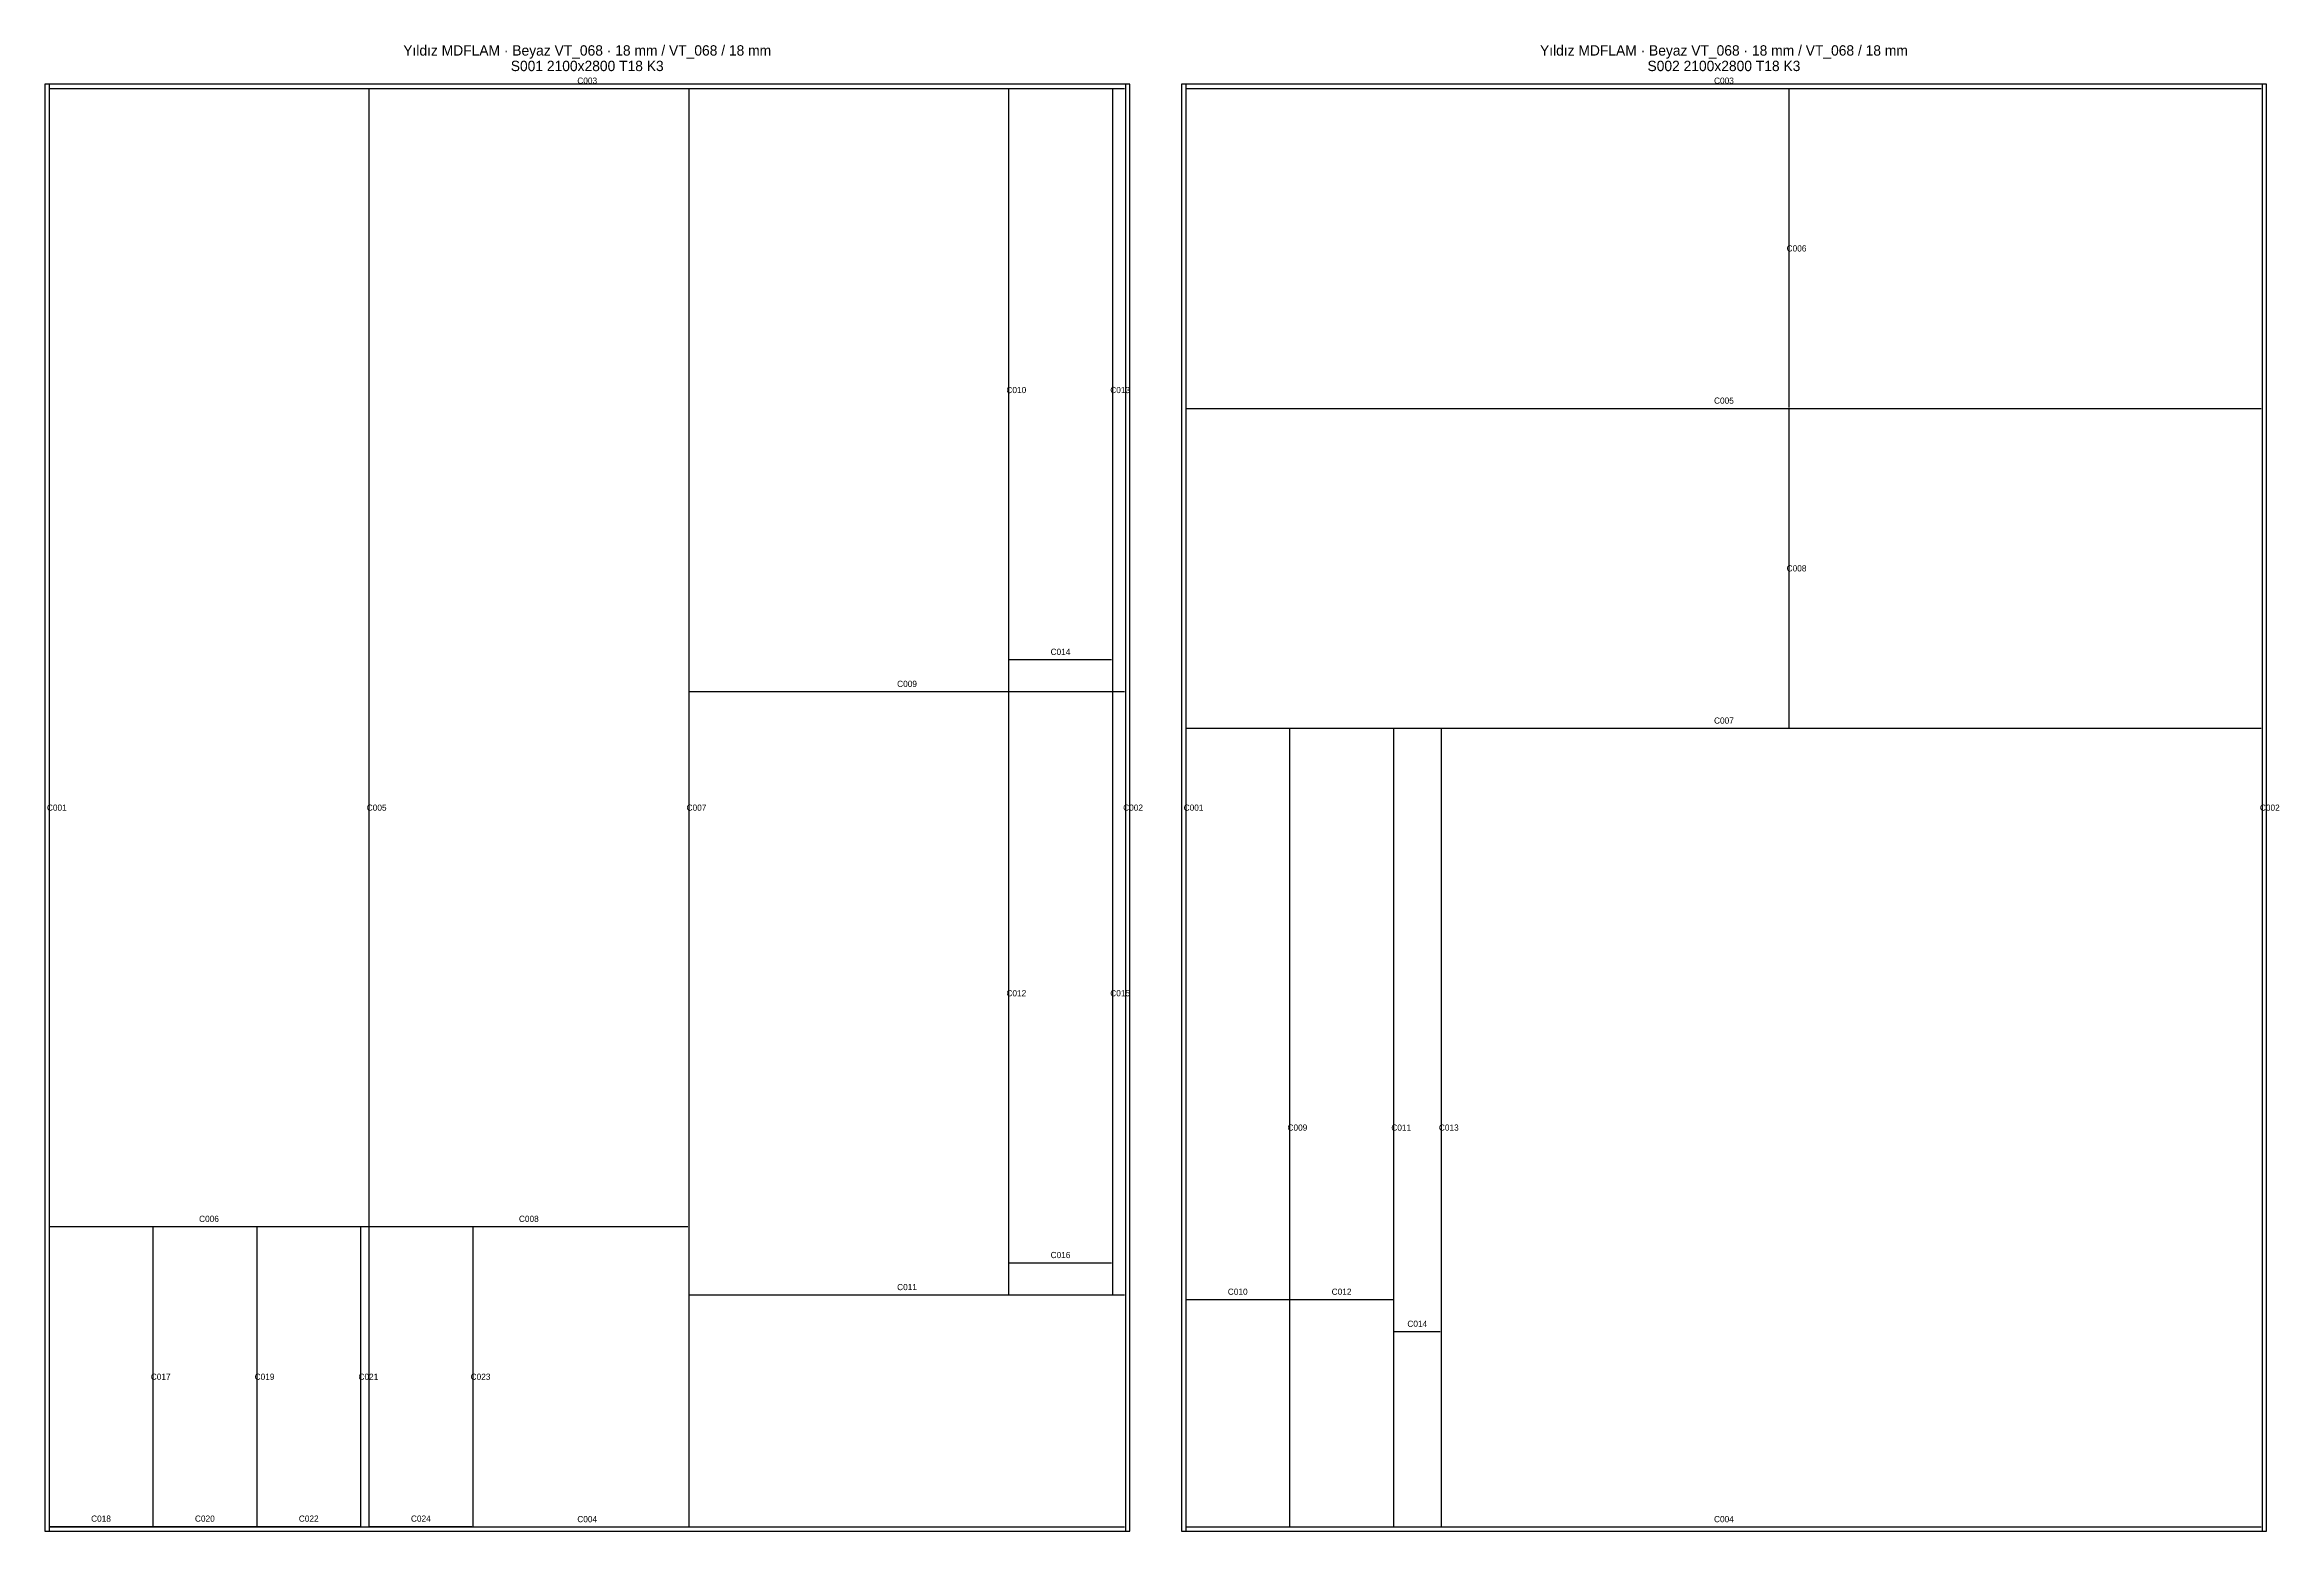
# Model space of a CAD drawing. Header units: millimetres. Extents: x 0 to 10925, y 0 to 2876.
# Drawn here: x 0 to 4325, y 0 to 2876 of the extents above; entities that cross this region are included whole.
import ezdxf
from ezdxf.enums import TextEntityAlignment as Align

# ---------------------------------------------------------------- set-up
doc = ezdxf.new("R2010")
doc.units = ezdxf.units.MM
for name, color, linetype in [('S001_C001_TRIM', 1, 'CONTINUOUS'), ('S001_C002_TRIM', 1, 'CONTINUOUS'), ('S001_C003_TRIM', 1, 'CONTINUOUS'), ('S001_C004_TRIM', 1, 'CONTINUOUS'), ('S001_C005_CUT', 1, 'CONTINUOUS'), ('S001_C006_CUT', 1, 'CONTINUOUS'), ('S001_C007_CUT', 1, 'CONTINUOUS'), ('S001_C008_CUT', 1, 'CONTINUOUS'), ('S001_C009_CUT', 1, 'CONTINUOUS'), ('S001_C010_CUT', 1, 'CONTINUOUS'), ('S001_C011_CUT', 1, 'CONTINUOUS'), ('S001_C012_CUT', 1, 'CONTINUOUS'), ('S001_C013_CUT', 1, 'CONTINUOUS'), ('S001_C014_CUT', 1, 'CONTINUOUS'), ('S001_C015_CUT', 1, 'CONTINUOUS'), ('S001_C016_CUT', 1, 'CONTINUOUS'), ('S001_C017_CUT', 1, 'CONTINUOUS'), ('S001_C018_CUT', 1, 'CONTINUOUS'), ('S001_C019_CUT', 1, 'CONTINUOUS'), ('S001_C020_CUT', 1, 'CONTINUOUS'), ('S001_C021_CUT', 1, 'CONTINUOUS'), ('S001_C022_CUT', 1, 'CONTINUOUS'), ('S001_C023_CUT', 1, 'CONTINUOUS'), ('S001_C024_CUT', 1, 'CONTINUOUS'), ('S001_LABELS', 2, 'CONTINUOUS'), ('S001_STOCK', 8, 'CONTINUOUS'), ('S002_C001_TRIM', 1, 'CONTINUOUS'), ('S002_C002_TRIM', 1, 'CONTINUOUS'), ('S002_C003_TRIM', 1, 'CONTINUOUS'), ('S002_C004_TRIM', 1, 'CONTINUOUS'), ('S002_C005_CUT', 1, 'CONTINUOUS'), ('S002_C006_CUT', 1, 'CONTINUOUS'), ('S002_C007_CUT', 1, 'CONTINUOUS'), ('S002_C008_CUT', 1, 'CONTINUOUS'), ('S002_C009_CUT', 1, 'CONTINUOUS'), ('S002_C010_CUT', 1, 'CONTINUOUS'), ('S002_C011_CUT', 1, 'CONTINUOUS'), ('S002_C012_CUT', 1, 'CONTINUOUS'), ('S002_C013_CUT', 1, 'CONTINUOUS'), ('S002_C014_CUT', 1, 'CONTINUOUS'), ('S002_LABELS', 2, 'CONTINUOUS'), ('S002_STOCK', 8, 'CONTINUOUS')]:
    doc.layers.add(name, color=color, linetype=linetype)

msp = doc.modelspace()

# ---------------------------------------------------------------- linework, layer by layer
at = {"layer": 'S001_C001_TRIM'}
msp.add_line((8.5, 2800), (8.5, 0), dxfattribs=at)
at = {"layer": 'S001_C002_TRIM'}
msp.add_line((2091.5, 2800), (2091.5, 0), dxfattribs=at)
at = {"layer": 'S001_C003_TRIM'}
msp.add_line((10, 2791.5), (2090, 2791.5), dxfattribs=at)
at = {"layer": 'S001_C004_TRIM'}
msp.add_line((10, 8.5), (2090, 8.5), dxfattribs=at)
at = {"layer": 'S001_C005_CUT'}
msp.add_line((627.5, 2790), (627.5, 10), dxfattribs=at)
at = {"layer": 'S001_C006_CUT'}
msp.add_line((10, 589.5), (626, 589.5), dxfattribs=at)
at = {"layer": 'S001_C007_CUT'}
msp.add_line((1246.5, 2790), (1246.5, 10), dxfattribs=at)
at = {"layer": 'S001_C008_CUT'}
msp.add_line((629, 589.5), (1245, 589.5), dxfattribs=at)
at = {"layer": 'S001_C009_CUT'}
msp.add_line((1248, 1624.5), (2090, 1624.5), dxfattribs=at)
at = {"layer": 'S001_C010_CUT'}
msp.add_line((1865.5, 2790), (1865.5, 1626), dxfattribs=at)
at = {"layer": 'S001_C011_CUT'}
msp.add_line((1248, 457.5), (2090, 457.5), dxfattribs=at)
at = {"layer": 'S001_C012_CUT'}
msp.add_line((1865.5, 1623), (1865.5, 459), dxfattribs=at)
at = {"layer": 'S001_C013_CUT'}
msp.add_line((2066.5, 2790), (2066.5, 1626), dxfattribs=at)
at = {"layer": 'S001_C014_CUT'}
msp.add_line((1867, 1686.5), (2065, 1686.5), dxfattribs=at)
at = {"layer": 'S001_C015_CUT'}
msp.add_line((2066.5, 1623), (2066.5, 459), dxfattribs=at)
at = {"layer": 'S001_C016_CUT'}
msp.add_line((1867, 519.5), (2065, 519.5), dxfattribs=at)
at = {"layer": 'S001_C017_CUT'}
msp.add_line((209.5, 588), (209.5, 10), dxfattribs=at)
at = {"layer": 'S001_C018_CUT'}
msp.add_line((10, 9.5), (208, 9.5), dxfattribs=at)
at = {"layer": 'S001_C019_CUT'}
msp.add_line((410.5, 588), (410.5, 10), dxfattribs=at)
at = {"layer": 'S001_C020_CUT'}
msp.add_line((211, 9.5), (409, 9.5), dxfattribs=at)
at = {"layer": 'S001_C021_CUT'}
msp.add_line((611.5, 588), (611.5, 10), dxfattribs=at)
at = {"layer": 'S001_C022_CUT'}
msp.add_line((412, 9.5), (610, 9.5), dxfattribs=at)
at = {"layer": 'S001_C023_CUT'}
msp.add_line((828.5, 588), (828.5, 10), dxfattribs=at)
at = {"layer": 'S001_C024_CUT'}
msp.add_line((629, 9.5), (827, 9.5), dxfattribs=at)
at = {"layer": 'S001_STOCK'}
msp.add_lwpolyline([(0, 0), (2100, 0), (2100, 2800), (0, 2800)], close=True, dxfattribs=at)
at = {"layer": 'S002_C001_TRIM'}
msp.add_line((2208.5, 2800), (2208.5, 0), dxfattribs=at)
at = {"layer": 'S002_C002_TRIM'}
msp.add_line((4291.5, 2800), (4291.5, 0), dxfattribs=at)
at = {"layer": 'S002_C003_TRIM'}
msp.add_line((2210, 2791.5), (4290, 2791.5), dxfattribs=at)
at = {"layer": 'S002_C004_TRIM'}
msp.add_line((2210, 8.5), (4290, 8.5), dxfattribs=at)
at = {"layer": 'S002_C005_CUT'}
msp.add_line((2210, 2172.5), (4290, 2172.5), dxfattribs=at)
at = {"layer": 'S002_C006_CUT'}
msp.add_line((3375.5, 2790), (3375.5, 2174), dxfattribs=at)
at = {"layer": 'S002_C007_CUT'}
msp.add_line((2210, 1553.5), (4290, 1553.5), dxfattribs=at)
at = {"layer": 'S002_C008_CUT'}
msp.add_line((3375.5, 2171), (3375.5, 1555), dxfattribs=at)
at = {"layer": 'S002_C009_CUT'}
msp.add_line((2409.5, 1552), (2409.5, 10), dxfattribs=at)
at = {"layer": 'S002_C010_CUT'}
msp.add_line((2210, 448.5), (2408, 448.5), dxfattribs=at)
at = {"layer": 'S002_C011_CUT'}
msp.add_line((2610.5, 1552), (2610.5, 10), dxfattribs=at)
at = {"layer": 'S002_C012_CUT'}
msp.add_line((2411, 448.5), (2609, 448.5), dxfattribs=at)
at = {"layer": 'S002_C013_CUT'}
msp.add_line((2702.5, 1552), (2702.5, 10), dxfattribs=at)
at = {"layer": 'S002_C014_CUT'}
msp.add_line((2612, 386.5), (2701, 386.5), dxfattribs=at)
at = {"layer": 'S002_STOCK'}
msp.add_lwpolyline([(2200, 0), (4300, 0), (4300, 2800), (2200, 2800)], close=True, dxfattribs=at)

# ---------------------------------------------------------------- texts
at = {"layer": 'S001_LABELS'}
for s, height, p in [('Yıldız MDFLAM · Beyaz VT_068 · 18 mm / VT_068 / 18 mm', 20, (1050, 2865)), ('S001 2100x2800 T18 K3', 20, (1050, 2835)), ('C003', 12, (1050, 2806.5)), ('C010', 12, (1880.5, 2208)), ('C013', 12, (2081.5, 2208)), ('C014', 12, (1966, 1701.5)), ('C009', 12, (1669, 1639.5)), ('C001', 12, (23.5, 1400)), ('C005', 12, (642.5, 1400)), ('C007', 12, (1261.5, 1400)), ('C002', 12, (2106.5, 1400)), ('C012', 12, (1880.5, 1041)), ('C015', 12, (2081.5, 1041)), ('C006', 12, (318, 604.5)), ('C008', 12, (937, 604.5)), ('C016', 12, (1966, 534.5)), ('C011', 12, (1669, 472.5)), ('C017', 12, (224.5, 299)), ('C019', 12, (425.5, 299)), ('C021', 12, (626.5, 299)), ('C023', 12, (843.5, 299)), ('C018', 12, (109, 24.5)), ('C020', 12, (310, 24.5)), ('C022', 12, (511, 24.5)), ('C024', 12, (728, 24.5)), ('C004', 12, (1050, 23.5))]:
    msp.add_text(s, height=height, dxfattribs=at).set_placement(p, align=Align.MIDDLE_CENTER)
at = {"layer": 'S002_LABELS'}
for s, height, p in [('Yıldız MDFLAM · Beyaz VT_068 · 18 mm / VT_068 / 18 mm', 20, (3250, 2865)), ('S002 2100x2800 T18 K3', 20, (3250, 2835)), ('C003', 12, (3250, 2806.5)), ('C006', 12, (3390.5, 2482)), ('C005', 12, (3250, 2187.5)), ('C008', 12, (3390.5, 1863)), ('C007', 12, (3250, 1568.5)), ('C001', 12, (2223.5, 1400)), ('C002', 12, (4306.5, 1400)), ('C009', 12, (2424.5, 781)), ('C011', 12, (2625.5, 781)), ('C013', 12, (2717.5, 781)), ('C010', 12, (2309, 463.5)), ('C012', 12, (2510, 463.5)), ('C014', 12, (2656.5, 401.5)), ('C004', 12, (3250, 23.5))]:
    msp.add_text(s, height=height, dxfattribs=at).set_placement(p, align=Align.MIDDLE_CENTER)

doc.saveas('drawing.dxf')
